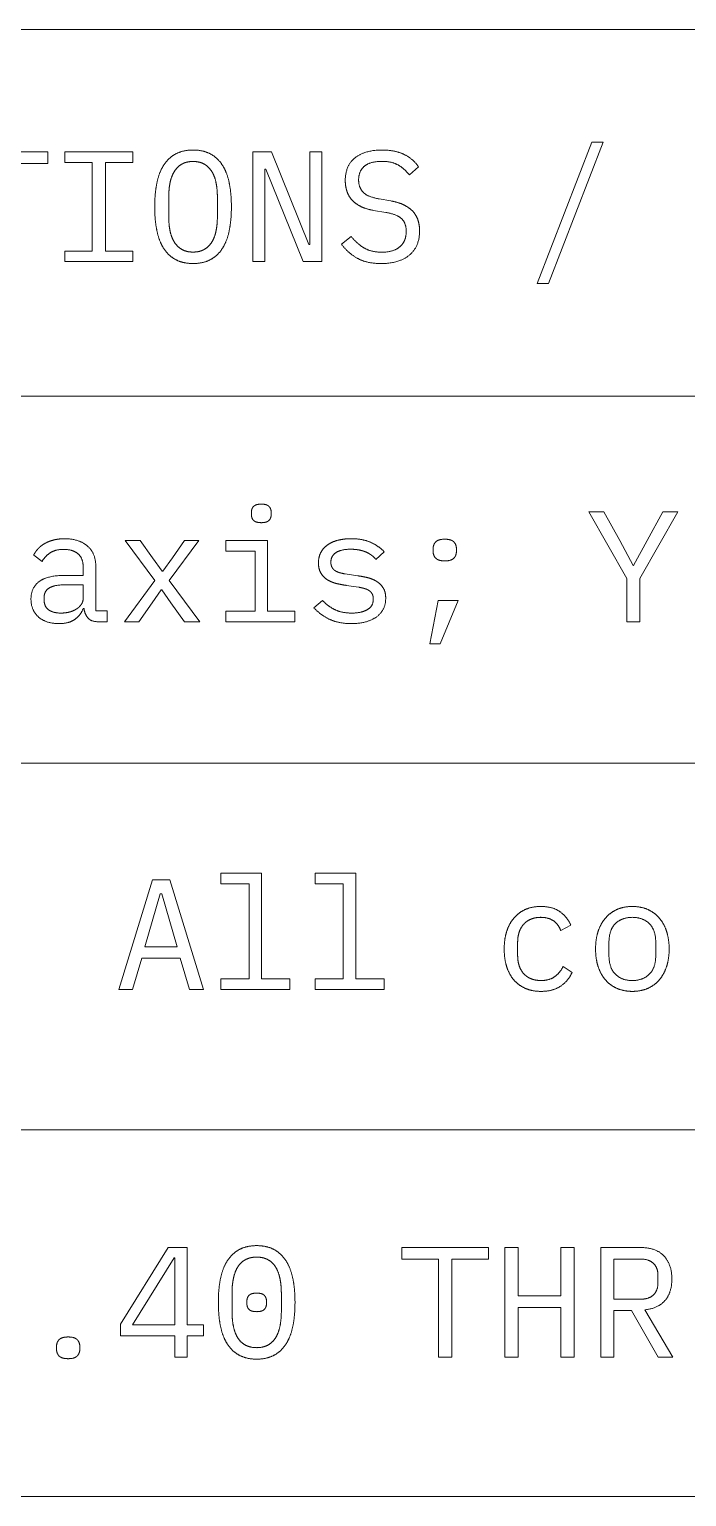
# Model space of a CAD drawing. Header units: millimetres. Extents: x 25 to 584, y 11 to 410.
# Drawn here: x 494.51 to 507.06, y 107.35 to 135.35 of the extents above; entities that cross this region are included whole.
import ezdxf

# ---------------------------------------------------------------- set-up
doc = ezdxf.new("R2010")
doc.units = ezdxf.units.MM
doc.layers.add('dims', color=7, linetype='Continuous', lineweight=5)

msp = doc.modelspace()

# ---------------------------------------------------------------- linework, layer by layer
at = {"layer": 'dims'}
for p, q in [((432.22, 135.35), (566.75, 135.35)), ((494.862, 133.011), (493.212, 133.011)), ((494.862, 132.792), (494.862, 133.011)), ((495.189, 133.011), (495.189, 132.81)), ((496.485, 133.011), (495.189, 133.011)), ((496.485, 132.81), (496.485, 133.011)), ((498.777, 133.011), (498.777, 130.917)), ((499.134, 133.011), (498.777, 133.011)), ((499.848, 131.247), (499.134, 133.011)), ((499.869, 133.011), (499.869, 131.247)), ((500.097, 133.011), (499.869, 133.011)), ((500.097, 130.917), (500.097, 133.011)), ((505.251, 133.197), (504.207, 130.503)), ((504.423, 130.503), (505.467, 133.197)), ((505.467, 133.197), (505.251, 133.197)), ((494.163, 132.792), (494.862, 132.792)), ((495.189, 132.81), (495.711, 132.81)), ((495.711, 132.81), (495.711, 131.118)), ((495.963, 132.81), (496.485, 132.81)), ((495.963, 131.118), (495.963, 132.81)), ((501.768, 132.573), (501.945, 132.726)), ((499.005, 132.681), (499.026, 132.681)), ((499.005, 130.917), (499.005, 132.681)), ((499.026, 132.681), (499.74, 130.917)), ((497.172, 131.793), (497.172, 132.135)), ((498.102, 132.135), (498.102, 131.793)), ((501.084, 131.895), (501.318, 131.856)), ((501.417, 132.075), (501.192, 132.114)), ((500.655, 131.4), (500.472, 131.25)), ((495.189, 131.118), (495.189, 130.917)), ((495.711, 131.118), (495.189, 131.118)), ((496.485, 131.118), (495.963, 131.118)), ((496.485, 130.917), (496.485, 131.118)), ((499.869, 131.247), (499.848, 131.247)), ((495.189, 130.917), (496.485, 130.917)), ((498.777, 130.917), (499.005, 130.917)), ((499.74, 130.917), (500.097, 130.917)), ((504.207, 130.503), (504.423, 130.503)), ((432.22, 128.35), (566.75, 128.35)), ((498.751, 126.137), (498.751, 126.089)), ((499.129, 126.089), (499.129, 126.137)), ((505.195, 126.14), (505.919, 124.868)), ((505.484, 126.14), (505.195, 126.14)), ((505.784, 125.594), (505.484, 126.14)), ((506.17, 124.868), (506.894, 126.14)), ((506.611, 126.14), (506.311, 125.594)), ((506.894, 126.14), (506.611, 126.14)), ((496.342, 125.594), (496.904, 124.832)), ((496.63, 125.594), (496.342, 125.594)), ((496.864, 125.267), (496.63, 125.594)), ((497.182, 124.835), (497.749, 125.594)), ((497.474, 125.594), (497.242, 125.267)), ((497.749, 125.594), (497.474, 125.594)), ((498.262, 125.594), (498.262, 125.39)), ((499.06, 125.594), (498.262, 125.594)), ((499.06, 124.25), (499.06, 125.594)), ((502.222, 125.441), (502.222, 125.387)), ((502.666, 125.387), (502.666, 125.441)), ((506.039, 125.117), (505.784, 125.594)), ((506.311, 125.594), (506.05, 125.117)), ((494.594, 125.318), (494.755, 125.198)), ((497.05, 125.009), (496.864, 125.267)), ((497.242, 125.267), (497.062, 125.009)), ((498.262, 125.39), (498.82, 125.39)), ((498.82, 125.39), (498.82, 124.25)), ((501.13, 125.234), (501.286, 125.381)), ((495.539, 124.931), (495.209, 124.931)), ((495.539, 125.084), (495.539, 124.931)), ((495.779, 124.256), (495.779, 125.108)), ((497.062, 125.009), (497.05, 125.009)), ((500.785, 124.922), (500.542, 124.958)), ((506.05, 125.117), (506.039, 125.117)), ((495.209, 124.751), (495.539, 124.751)), ((495.539, 124.751), (495.539, 124.496)), ((496.904, 124.832), (496.327, 124.046)), ((496.855, 124.409), (497.026, 124.655)), ((497.026, 124.655), (497.039, 124.655)), ((497.039, 124.655), (497.215, 124.409)), ((497.764, 124.046), (497.182, 124.835)), ((500.564, 124.739), (500.806, 124.703)), ((505.919, 124.868), (505.919, 124.046)), ((506.17, 124.046), (506.17, 124.868)), ((494.794, 124.454), (494.794, 124.517)), ((496.604, 124.046), (496.855, 124.409)), ((497.215, 124.409), (497.476, 124.046)), ((500.107, 124.454), (499.945, 124.313)), ((502.315, 124.454), (502.156, 123.623)), ((502.702, 124.454), (502.315, 124.454)), ((502.357, 123.623), (502.702, 124.454)), ((495.539, 124.298), (495.554, 124.298)), ((495.994, 124.256), (495.779, 124.256)), ((495.829, 124.046), (495.994, 124.046)), ((495.994, 124.046), (495.994, 124.256)), ((496.327, 124.046), (496.604, 124.046)), ((497.476, 124.046), (497.764, 124.046)), ((498.262, 124.25), (498.262, 124.046)), ((498.82, 124.25), (498.262, 124.25)), ((498.262, 124.046), (499.582, 124.046)), ((499.582, 124.25), (499.06, 124.25)), ((499.582, 124.046), (499.582, 124.25)), ((505.919, 124.046), (506.17, 124.046)), ((502.156, 123.623), (502.357, 123.623)), ((432.22, 121.35), (566.75, 121.35)), ((496.861, 119.122), (496.219, 117.028)), ((497.194, 119.122), (496.861, 119.122)), ((497.836, 117.028), (497.194, 119.122)), ((498.166, 119.248), (498.166, 119.044)), ((498.946, 119.248), (498.166, 119.248)), ((498.166, 119.044), (498.706, 119.044)), ((498.706, 119.044), (498.706, 117.232)), ((498.946, 117.232), (498.946, 119.248)), ((499.966, 119.248), (499.966, 119.044)), ((500.746, 119.248), (499.966, 119.248)), ((499.966, 119.044), (500.506, 119.044)), ((500.506, 119.044), (500.506, 117.232)), ((500.746, 117.232), (500.746, 119.248)), ((496.717, 117.844), (497.011, 118.855)), ((497.011, 118.855), (497.039, 118.855)), ((497.039, 118.855), (497.332, 117.844)), ((504.659, 118.153), (504.851, 118.255)), ((503.836, 117.67), (503.836, 117.934)), ((505.579, 117.691), (505.579, 117.913)), ((506.474, 117.913), (506.474, 117.691)), ((496.481, 117.028), (496.657, 117.625)), ((496.657, 117.625), (497.392, 117.625)), ((497.332, 117.844), (496.717, 117.844)), ((497.392, 117.625), (497.569, 117.028)), ((504.874, 117.352), (504.704, 117.469)), ((498.166, 117.232), (498.166, 117.028)), ((498.706, 117.232), (498.166, 117.232)), ((499.486, 117.232), (498.946, 117.232)), ((499.486, 117.028), (499.486, 117.232)), ((499.966, 117.232), (499.966, 117.028)), ((500.506, 117.232), (499.966, 117.232)), ((501.286, 117.232), (500.746, 117.232)), ((501.286, 117.028), (501.286, 117.232)), ((496.219, 117.028), (496.481, 117.028)), ((497.569, 117.028), (497.836, 117.028)), ((498.166, 117.028), (499.486, 117.028)), ((499.966, 117.028), (501.286, 117.028)), ((432.22, 114.35), (566.75, 114.35)), ((497.16, 112.104), (496.254, 110.643)), ((497.526, 112.104), (497.16, 112.104)), ((497.526, 110.628), (497.526, 112.104)), ((501.627, 112.104), (501.627, 111.885)), ((503.277, 112.104), (501.627, 112.104)), ((503.277, 111.885), (503.277, 112.104)), ((503.592, 112.104), (503.592, 110.01)), ((503.844, 112.104), (503.592, 112.104)), ((503.844, 111.18), (503.844, 112.104)), ((504.66, 112.104), (504.66, 111.18)), ((504.912, 112.104), (504.66, 112.104)), ((504.912, 110.01), (504.912, 112.104)), ((505.422, 112.104), (505.422, 110.01)), ((506.184, 112.104), (505.422, 112.104)), ((496.479, 110.628), (497.274, 111.909)), ((497.274, 111.909), (497.286, 111.909)), ((497.286, 111.909), (497.286, 110.628)), ((501.627, 111.885), (502.326, 111.885)), ((502.326, 111.885), (502.326, 110.01)), ((502.578, 111.885), (503.277, 111.885)), ((502.578, 110.01), (502.578, 111.885)), ((505.674, 111.885), (506.178, 111.885)), ((505.674, 111.117), (505.674, 111.885)), ((506.514, 111.579), (506.514, 111.423)), ((498.381, 110.886), (498.381, 111.228)), ((499.323, 111.228), (499.323, 110.886)), ((504.66, 111.18), (503.844, 111.18)), ((498.666, 111.09), (498.666, 111.024)), ((499.038, 111.024), (499.038, 111.09)), ((503.844, 110.961), (504.66, 110.961)), ((503.844, 110.01), (503.844, 110.961)), ((504.66, 110.961), (504.66, 110.01)), ((506.178, 111.117), (505.674, 111.117)), ((505.674, 110.01), (505.674, 110.904)), ((505.674, 110.904), (506.007, 110.904)), ((506.007, 110.904), (506.517, 110.01)), ((506.799, 110.01), (506.265, 110.916)), ((496.254, 110.643), (496.254, 110.421)), ((497.286, 110.628), (496.479, 110.628)), ((497.838, 110.628), (497.526, 110.628)), ((497.838, 110.421), (497.838, 110.628)), ((496.254, 110.421), (497.286, 110.421)), ((497.286, 110.421), (497.286, 110.01)), ((497.526, 110.421), (497.838, 110.421)), ((497.526, 110.01), (497.526, 110.421)), ((495.03, 110.217), (495.03, 110.163)), ((495.474, 110.163), (495.474, 110.217)), ((497.286, 110.01), (497.526, 110.01)), ((502.326, 110.01), (502.578, 110.01)), ((503.592, 110.01), (503.844, 110.01)), ((504.66, 110.01), (504.912, 110.01)), ((505.422, 110.01), (505.674, 110.01)), ((506.517, 110.01), (506.799, 110.01)), ((432.22, 107.35), (566.75, 107.35))]:
    msp.add_line(p, q, dxfattribs=at)
for points in [[(497.307, 132.974), (497.445, 133.047), (497.637, 133.047)], [(497.637, 133.047), (497.829, 133.047), (497.967, 132.974)], [(500.733, 132.9), (500.922, 133.047), (501.243, 133.047)], [(501.243, 133.047), (501.495, 133.047), (501.667, 132.963)], [(496.947, 132.422), (496.989, 132.624), (497.079, 132.762)], [(497.079, 132.762), (497.169, 132.9), (497.307, 132.974)], [(497.424, 132.779), (497.337, 132.729), (497.28, 132.639)], [(497.637, 132.828), (497.511, 132.828), (497.424, 132.779)], [(497.85, 132.779), (497.763, 132.828), (497.637, 132.828)], [(497.994, 132.639), (497.937, 132.729), (497.85, 132.779)], [(497.967, 132.974), (498.105, 132.9), (498.195, 132.762)], [(498.195, 132.762), (498.285, 132.624), (498.327, 132.422)], [(500.544, 132.465), (500.544, 132.753), (500.733, 132.9)], [(500.913, 132.741), (500.799, 132.651), (500.799, 132.471)], [(501.24, 132.831), (501.027, 132.831), (500.913, 132.741)], [(501.558, 132.759), (501.435, 132.831), (501.24, 132.831)], [(501.768, 132.573), (501.681, 132.687), (501.558, 132.759)], [(501.667, 132.963), (501.84, 132.879), (501.945, 132.726)], [(497.28, 132.639), (497.223, 132.549), (497.197, 132.42)], [(498.077, 132.42), (498.051, 132.549), (497.994, 132.639)], [(500.571, 132.275), (500.544, 132.366), (500.544, 132.465)], [(500.799, 132.471), (500.799, 132.33), (500.885, 132.241)], [(496.905, 131.964), (496.905, 132.219), (496.947, 132.422)], [(497.197, 132.42), (497.172, 132.291), (497.172, 132.135)], [(498.102, 132.135), (498.102, 132.291), (498.077, 132.42)], [(498.327, 132.422), (498.369, 132.219), (498.369, 131.964)], [(500.661, 132.106), (500.598, 132.183), (500.571, 132.275)], [(500.885, 132.241), (500.97, 132.153), (501.192, 132.114)], [(496.947, 131.505), (496.905, 131.706), (496.905, 131.964)], [(498.369, 131.964), (498.369, 131.706), (498.327, 131.505)], [(500.827, 131.976), (500.724, 132.03), (500.661, 132.106)], [(501.084, 131.895), (500.931, 131.922), (500.827, 131.976)], [(501.417, 132.075), (501.57, 132.048), (501.675, 131.994)], [(501.675, 131.994), (501.78, 131.94), (501.845, 131.865)], [(497.172, 131.793), (497.172, 131.634), (497.197, 131.507)], [(498.077, 131.507), (498.102, 131.634), (498.102, 131.793)], [(501.621, 131.735), (501.534, 131.82), (501.318, 131.856)], [(501.708, 131.496), (501.708, 131.649), (501.621, 131.735)], [(501.845, 131.865), (501.909, 131.79), (501.936, 131.697)], [(501.936, 131.697), (501.963, 131.604), (501.963, 131.502)], [(497.079, 131.166), (496.989, 131.304), (496.947, 131.505)], [(497.197, 131.507), (497.223, 131.379), (497.28, 131.289)], [(497.994, 131.289), (498.051, 131.379), (498.077, 131.507)], [(498.327, 131.505), (498.285, 131.304), (498.195, 131.166)], [(500.655, 131.4), (500.778, 131.247), (500.915, 131.172)], [(501.588, 131.202), (501.708, 131.307), (501.708, 131.496)], [(501.963, 131.502), (501.963, 131.211), (501.772, 131.046)], [(497.307, 130.955), (497.169, 131.028), (497.079, 131.166)], [(497.28, 131.289), (497.337, 131.199), (497.424, 131.15)], [(497.424, 131.15), (497.511, 131.1), (497.637, 131.1)], [(497.637, 131.1), (497.763, 131.1), (497.85, 131.15)], [(497.85, 131.15), (497.937, 131.199), (497.994, 131.289)], [(498.195, 131.166), (498.105, 131.028), (497.967, 130.955)], [(500.769, 130.985), (500.589, 131.088), (500.472, 131.25)], [(500.915, 131.172), (501.051, 131.097), (501.24, 131.097)], [(501.772, 131.046), (501.582, 130.881), (501.231, 130.881)], [(501.24, 131.097), (501.468, 131.097), (501.588, 131.202)], [(497.637, 130.881), (497.445, 130.881), (497.307, 130.955)], [(497.967, 130.955), (497.829, 130.881), (497.637, 130.881)], [(501.231, 130.881), (500.949, 130.881), (500.769, 130.985)], [(498.793, 126.246), (498.835, 126.29), (498.94, 126.29)], [(498.94, 126.29), (499.045, 126.29), (499.087, 126.246)], [(498.751, 126.137), (498.751, 126.203), (498.793, 126.246)], [(498.793, 125.979), (498.751, 126.023), (498.751, 126.089)], [(499.087, 126.246), (499.129, 126.203), (499.129, 126.137)], [(499.129, 126.089), (499.129, 126.023), (499.087, 125.979)], [(498.94, 125.936), (498.835, 125.936), (498.793, 125.979)], [(499.087, 125.979), (499.045, 125.936), (498.94, 125.936)], [(494.674, 125.435), (494.725, 125.492), (494.8, 125.535)], [(494.8, 125.535), (494.875, 125.579), (494.971, 125.604)], [(494.971, 125.604), (495.067, 125.63), (495.184, 125.63)], [(495.184, 125.63), (495.457, 125.63), (495.618, 125.492)], [(495.618, 125.492), (495.779, 125.354), (495.779, 125.108)], [(500.079, 125.37), (500.125, 125.456), (500.209, 125.514)], [(500.209, 125.514), (500.294, 125.573), (500.407, 125.601)], [(500.407, 125.601), (500.521, 125.63), (500.656, 125.63)], [(500.656, 125.63), (500.866, 125.63), (501.021, 125.564)], [(501.021, 125.564), (501.175, 125.498), (501.286, 125.381)], [(502.222, 125.441), (502.222, 125.519), (502.272, 125.57)], [(502.272, 125.57), (502.321, 125.621), (502.444, 125.621)], [(502.444, 125.621), (502.567, 125.621), (502.617, 125.57)], [(502.617, 125.57), (502.666, 125.519), (502.666, 125.441)], [(494.594, 125.318), (494.624, 125.378), (494.674, 125.435)], [(494.914, 125.364), (494.815, 125.303), (494.755, 125.198)], [(495.169, 125.426), (495.014, 125.426), (494.914, 125.364)], [(495.442, 125.34), (495.346, 125.426), (495.169, 125.426)], [(495.539, 125.084), (495.539, 125.255), (495.442, 125.34)], [(500.032, 125.168), (500.032, 125.285), (500.079, 125.37)], [(500.085, 124.964), (500.032, 125.042), (500.032, 125.168)], [(500.367, 125.366), (500.269, 125.303), (500.269, 125.183)], [(500.269, 125.183), (500.269, 125.123), (500.292, 125.082)], [(500.647, 125.429), (500.464, 125.429), (500.367, 125.366)], [(500.827, 125.411), (500.749, 125.429), (500.647, 125.429)], [(500.964, 125.364), (500.905, 125.393), (500.827, 125.411)], [(501.063, 125.301), (501.022, 125.336), (500.964, 125.364)], [(501.13, 125.234), (501.104, 125.267), (501.063, 125.301)], [(502.272, 125.258), (502.222, 125.309), (502.222, 125.387)], [(502.444, 125.207), (502.321, 125.207), (502.272, 125.258)], [(502.617, 125.258), (502.567, 125.207), (502.444, 125.207)], [(502.666, 125.387), (502.666, 125.309), (502.617, 125.258)], [(494.7, 124.814), (494.857, 124.931), (495.209, 124.931)], [(500.215, 124.839), (500.137, 124.886), (500.085, 124.964)], [(500.292, 125.082), (500.314, 125.042), (500.353, 125.018)], [(500.353, 125.018), (500.392, 124.994), (500.442, 124.98)], [(500.442, 124.98), (500.491, 124.967), (500.542, 124.958)], [(500.785, 124.922), (500.869, 124.91), (500.962, 124.889)], [(500.962, 124.889), (501.055, 124.868), (501.133, 124.821)], [(494.542, 124.481), (494.542, 124.697), (494.7, 124.814)], [(494.893, 124.691), (494.794, 124.631), (494.794, 124.517)], [(495.209, 124.751), (494.992, 124.751), (494.893, 124.691)], [(500.388, 124.772), (500.294, 124.793), (500.215, 124.839)], [(500.564, 124.739), (500.482, 124.751), (500.388, 124.772)], [(500.908, 124.68), (500.86, 124.694), (500.806, 124.703)], [(500.995, 124.643), (500.956, 124.667), (500.908, 124.68)], [(501.057, 124.578), (501.034, 124.619), (500.995, 124.643)], [(501.133, 124.821), (501.211, 124.775), (501.264, 124.697)], [(501.264, 124.697), (501.316, 124.619), (501.316, 124.493)], [(494.686, 124.136), (494.542, 124.262), (494.542, 124.481)], [(494.794, 124.454), (494.794, 124.334), (494.88, 124.272)], [(495.418, 124.293), (495.475, 124.331), (495.507, 124.383)], [(495.507, 124.383), (495.539, 124.436), (495.539, 124.496)], [(500.107, 124.454), (500.219, 124.337), (500.35, 124.274)], [(500.964, 124.275), (501.079, 124.34), (501.079, 124.478)], [(501.079, 124.478), (501.079, 124.538), (501.057, 124.578)], [(501.316, 124.493), (501.316, 124.262), (501.138, 124.136)], [(495.074, 124.01), (494.83, 124.01), (494.686, 124.136)], [(494.88, 124.272), (494.965, 124.211), (495.115, 124.211)], [(495.375, 124.086), (495.262, 124.01), (495.074, 124.01)], [(495.115, 124.211), (495.209, 124.211), (495.285, 124.233)], [(495.285, 124.233), (495.361, 124.256), (495.418, 124.293)], [(495.539, 124.298), (495.487, 124.163), (495.375, 124.086)], [(495.629, 124.118), (495.569, 124.19), (495.554, 124.298)], [(495.829, 124.046), (495.689, 124.046), (495.629, 124.118)], [(500.244, 124.092), (500.069, 124.175), (499.945, 124.313)], [(500.662, 124.01), (500.419, 124.01), (500.244, 124.092)], [(500.35, 124.274), (500.482, 124.211), (500.669, 124.211)], [(501.138, 124.136), (500.959, 124.01), (500.662, 124.01)], [(500.669, 124.211), (500.849, 124.211), (500.964, 124.275)], [(503.764, 118.391), (503.854, 118.498), (503.983, 118.555)], [(503.983, 118.555), (504.112, 118.612), (504.277, 118.612)], [(504.277, 118.612), (504.502, 118.612), (504.643, 118.513)], [(504.643, 118.513), (504.784, 118.414), (504.851, 118.255)], [(505.512, 118.391), (505.604, 118.498), (505.734, 118.555)], [(505.734, 118.555), (505.864, 118.612), (506.026, 118.612)], [(506.026, 118.612), (506.189, 118.612), (506.319, 118.555)], [(506.319, 118.555), (506.449, 118.498), (506.541, 118.391)], [(503.626, 118.135), (503.674, 118.285), (503.764, 118.391)], [(503.95, 118.273), (503.894, 118.21), (503.865, 118.123)], [(504.09, 118.37), (504.007, 118.336), (503.95, 118.273)], [(504.277, 118.405), (504.172, 118.405), (504.09, 118.37)], [(504.519, 118.339), (504.421, 118.405), (504.277, 118.405)], [(504.659, 118.153), (504.616, 118.273), (504.519, 118.339)], [(505.372, 118.135), (505.421, 118.285), (505.512, 118.391)], [(505.702, 118.285), (505.579, 118.165), (505.579, 117.913)], [(506.026, 118.405), (505.826, 118.405), (505.702, 118.285)], [(506.35, 118.285), (506.227, 118.405), (506.026, 118.405)], [(506.474, 117.913), (506.474, 118.165), (506.35, 118.285)], [(506.541, 118.391), (506.632, 118.285), (506.68, 118.135)], [(503.579, 117.802), (503.579, 117.985), (503.626, 118.135)], [(503.865, 118.123), (503.836, 118.036), (503.836, 117.934)], [(505.324, 117.802), (505.324, 117.985), (505.372, 118.135)], [(506.68, 118.135), (506.729, 117.985), (506.729, 117.802)], [(503.625, 117.469), (503.579, 117.619), (503.579, 117.802)], [(503.836, 117.67), (503.836, 117.568), (503.865, 117.481)], [(505.372, 117.467), (505.324, 117.616), (505.324, 117.802)], [(505.579, 117.691), (505.579, 117.439), (505.702, 117.319)], [(506.35, 117.319), (506.474, 117.439), (506.474, 117.691)], [(506.729, 117.802), (506.729, 117.616), (506.68, 117.467)], [(503.761, 117.214), (503.671, 117.319), (503.625, 117.469)], [(503.865, 117.481), (503.894, 117.394), (503.95, 117.331)], [(503.95, 117.331), (504.007, 117.268), (504.091, 117.233)], [(504.541, 117.271), (504.643, 117.343), (504.704, 117.469)], [(504.874, 117.352), (504.806, 117.196), (504.66, 117.094)], [(505.512, 117.212), (505.421, 117.319), (505.372, 117.467)], [(506.68, 117.467), (506.632, 117.319), (506.541, 117.212)], [(503.982, 117.05), (503.851, 117.109), (503.761, 117.214)], [(504.281, 116.992), (504.112, 116.992), (503.982, 117.05)], [(504.091, 117.233), (504.176, 117.199), (504.284, 117.199)], [(504.66, 117.094), (504.514, 116.992), (504.281, 116.992)], [(504.284, 117.199), (504.439, 117.199), (504.541, 117.271)], [(505.734, 117.049), (505.604, 117.106), (505.512, 117.212)], [(505.702, 117.319), (505.826, 117.199), (506.026, 117.199)], [(506.026, 116.992), (505.864, 116.992), (505.734, 117.049)], [(506.026, 117.199), (506.227, 117.199), (506.35, 117.319)], [(506.319, 117.049), (506.189, 116.992), (506.026, 116.992)], [(506.541, 117.212), (506.449, 117.106), (506.319, 117.049)], [(498.294, 111.855), (498.384, 111.993), (498.522, 112.066)], [(498.522, 112.066), (498.66, 112.14), (498.852, 112.14)], [(498.852, 112.14), (499.044, 112.14), (499.182, 112.066)], [(499.182, 112.066), (499.32, 111.993), (499.41, 111.855)], [(506.184, 112.104), (506.475, 112.104), (506.628, 111.945)], [(498.162, 111.515), (498.204, 111.717), (498.294, 111.855)], [(498.49, 111.732), (498.435, 111.642), (498.408, 111.513)], [(498.636, 111.871), (498.546, 111.822), (498.49, 111.732)], [(498.852, 111.921), (498.726, 111.921), (498.636, 111.871)], [(499.068, 111.871), (498.978, 111.921), (498.852, 111.921)], [(499.213, 111.732), (499.158, 111.822), (499.068, 111.871)], [(499.296, 111.513), (499.269, 111.642), (499.213, 111.732)], [(499.41, 111.855), (499.5, 111.717), (499.542, 111.515)], [(506.425, 111.805), (506.337, 111.885), (506.178, 111.885)], [(506.514, 111.579), (506.514, 111.726), (506.425, 111.805)], [(506.628, 111.945), (506.781, 111.786), (506.781, 111.501)], [(498.12, 111.057), (498.12, 111.312), (498.162, 111.515)], [(498.408, 111.513), (498.381, 111.384), (498.381, 111.228)], [(499.323, 111.228), (499.323, 111.384), (499.296, 111.513)], [(499.542, 111.515), (499.584, 111.312), (499.584, 111.057)], [(506.781, 111.501), (506.781, 111.246), (506.649, 111.093)], [(498.666, 111.09), (498.666, 111.15), (498.706, 111.192)], [(498.706, 111.192), (498.747, 111.234), (498.852, 111.234)], [(498.852, 111.234), (498.957, 111.234), (498.997, 111.192)], [(498.997, 111.192), (499.038, 111.15), (499.038, 111.09)], [(506.178, 111.117), (506.337, 111.117), (506.425, 111.196)], [(506.425, 111.196), (506.514, 111.276), (506.514, 111.423)], [(498.162, 110.598), (498.12, 110.799), (498.12, 111.057)], [(498.381, 110.886), (498.381, 110.727), (498.408, 110.6)], [(498.706, 110.922), (498.666, 110.964), (498.666, 111.024)], [(498.852, 110.88), (498.747, 110.88), (498.706, 110.922)], [(498.997, 110.922), (498.957, 110.88), (498.852, 110.88)], [(499.038, 111.024), (499.038, 110.964), (498.997, 110.922)], [(499.296, 110.6), (499.323, 110.727), (499.323, 110.886)], [(499.584, 111.057), (499.584, 110.799), (499.542, 110.598)], [(506.649, 111.093), (506.517, 110.94), (506.265, 110.916)], [(495.03, 110.217), (495.03, 110.295), (495.079, 110.346)], [(495.079, 110.346), (495.129, 110.397), (495.252, 110.397)], [(495.252, 110.397), (495.375, 110.397), (495.424, 110.346)], [(495.424, 110.346), (495.474, 110.295), (495.474, 110.217)], [(498.294, 110.259), (498.204, 110.397), (498.162, 110.598)], [(498.408, 110.6), (498.435, 110.472), (498.49, 110.382)], [(498.49, 110.382), (498.546, 110.292), (498.636, 110.243)], [(499.068, 110.243), (499.158, 110.292), (499.213, 110.382)], [(499.213, 110.382), (499.269, 110.472), (499.296, 110.6)], [(499.542, 110.598), (499.5, 110.397), (499.41, 110.259)], [(495.079, 110.034), (495.03, 110.085), (495.03, 110.163)], [(495.474, 110.163), (495.474, 110.085), (495.424, 110.034)], [(498.522, 110.048), (498.384, 110.121), (498.294, 110.259)], [(498.852, 109.974), (498.66, 109.974), (498.522, 110.048)], [(498.636, 110.243), (498.726, 110.193), (498.852, 110.193)], [(498.852, 110.193), (498.978, 110.193), (499.068, 110.243)], [(499.182, 110.048), (499.044, 109.974), (498.852, 109.974)], [(499.41, 110.259), (499.32, 110.121), (499.182, 110.048)], [(495.252, 109.983), (495.129, 109.983), (495.079, 110.034)], [(495.424, 110.034), (495.375, 109.983), (495.252, 109.983)]]:
    msp.add_open_spline(points, degree=2, dxfattribs=at)

doc.saveas('drawing.dxf')
